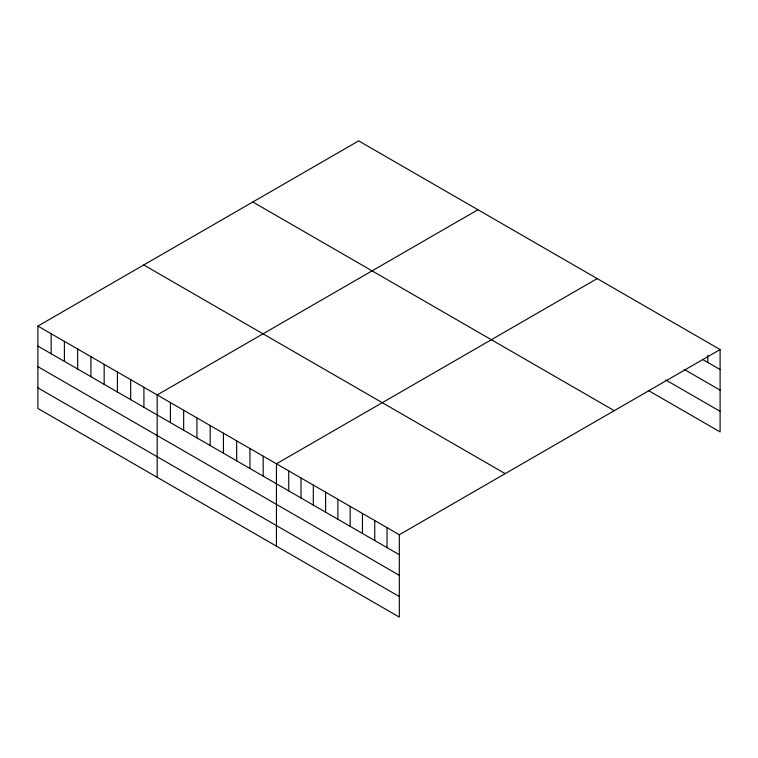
<?xml version="1.0" encoding="UTF-8"?>
<svg xmlns="http://www.w3.org/2000/svg" width="758" height="758" viewBox="0 0 758 758"><rect width="100%" height="100%" fill="white"/><g stroke="black" fill="none" stroke-linecap="round" stroke-linejoin="round"><path stroke-width="1.14" d="M37.9 326.082L399.324 534.75L399.324 617.116L37.9 408.448L37.9 326.082L358.676 140.884L720.1 349.552L720.1 431.918L648.422 390.531M477.947 209.748L157.171 394.946L157.171 477.303M597.219 278.603L276.443 463.801L276.443 546.167M399.324 534.75L720.1 349.552M702.694 359.5L720.1 369.553M684.256 369.44L720.1 390.133M665.827 380.004L720.1 411.338M252.821 201.998L614.245 410.665M143.755 264.968L505.179 473.636M37.9 346.074L399.324 554.742M37.9 366.664L399.324 575.331M37.9 387.869L399.324 596.537M707.811 355.398L707.811 362.457M387.035 527.653L387.035 547.655M374.746 520.566L374.746 540.558M362.457 513.469L362.457 533.461M350.168 506.372L350.168 526.365M337.888 499.276L337.888 519.277M325.599 492.179L325.599 512.181M313.31 485.092L313.31 505.084M301.021 477.995L301.021 497.987M288.732 470.898L288.732 490.89M263.187 456.155L263.187 476.147M249.941 448.499L249.941 468.501M236.686 440.853L236.686 460.845M223.43 433.197L223.43 453.199M210.184 425.551L210.184 445.543M196.928 417.895L196.928 437.897M183.673 410.249L183.673 430.241M170.427 402.593L170.427 422.594M143.916 387.291L143.916 407.292M130.67 379.644L130.67 399.637M117.414 371.989L117.414 391.99M104.159 364.342L104.159 384.334M90.913 356.686L90.913 376.688M77.657 349.04L77.657 369.032M64.402 341.384L64.402 361.376M51.156 333.738L51.156 353.73"/></g></svg>
